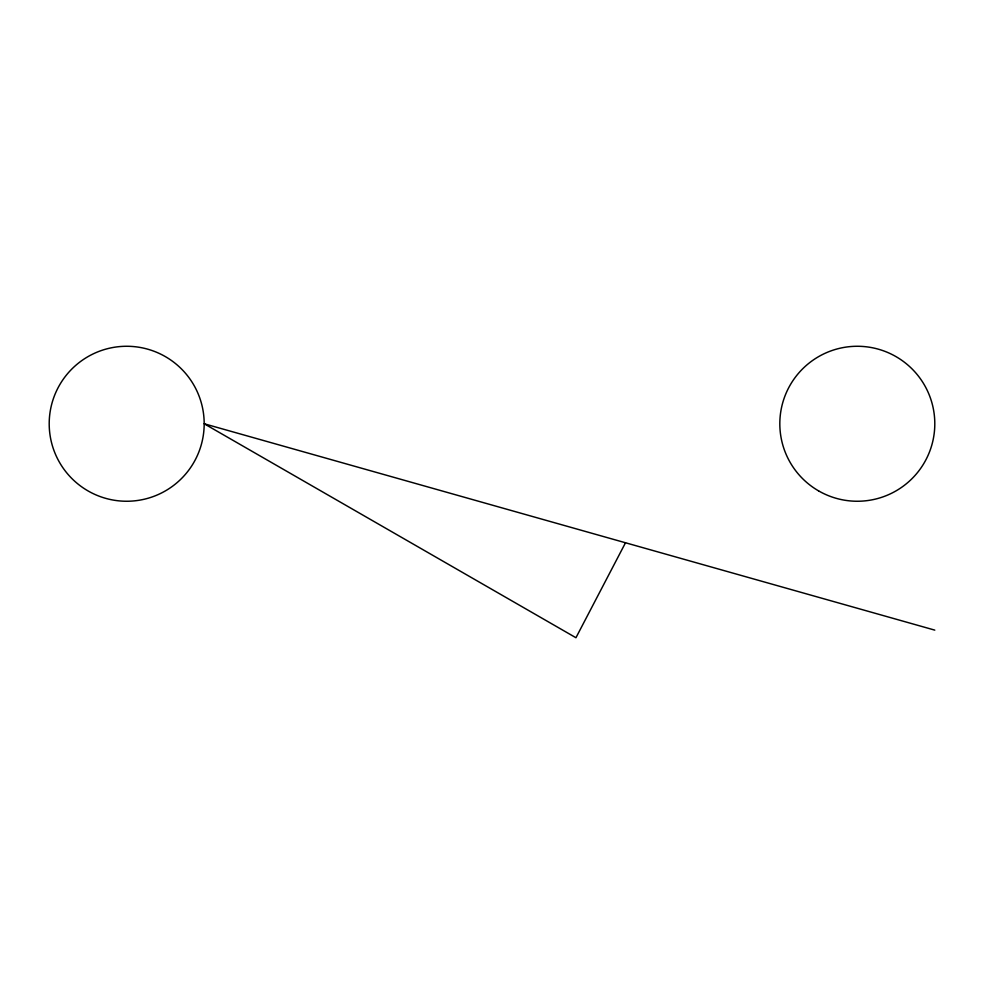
<?xml version="1.0" encoding="UTF-8"?>
<svg xmlns="http://www.w3.org/2000/svg" width="984" height="984" viewBox="0 0 984 984"><rect width="100%" height="100%" fill="white"/><g stroke="black" fill="none" stroke-linecap="round" stroke-linejoin="round"><path stroke-width="1.48" d="M625.504 542.762L575.947 637.73L204.18 423.76A77.49 77.49 0 0 0 87.945 356.651A77.49 77.49 0 0 0 87.945 490.868A77.49 77.49 0 0 0 204.18 423.76L934.8 630.129M818.565 490.868A77.49 77.49 0 0 0 934.8 423.76A77.49 77.49 0 0 0 818.565 356.651A77.49 77.49 0 0 0 818.565 490.868"/></g></svg>
